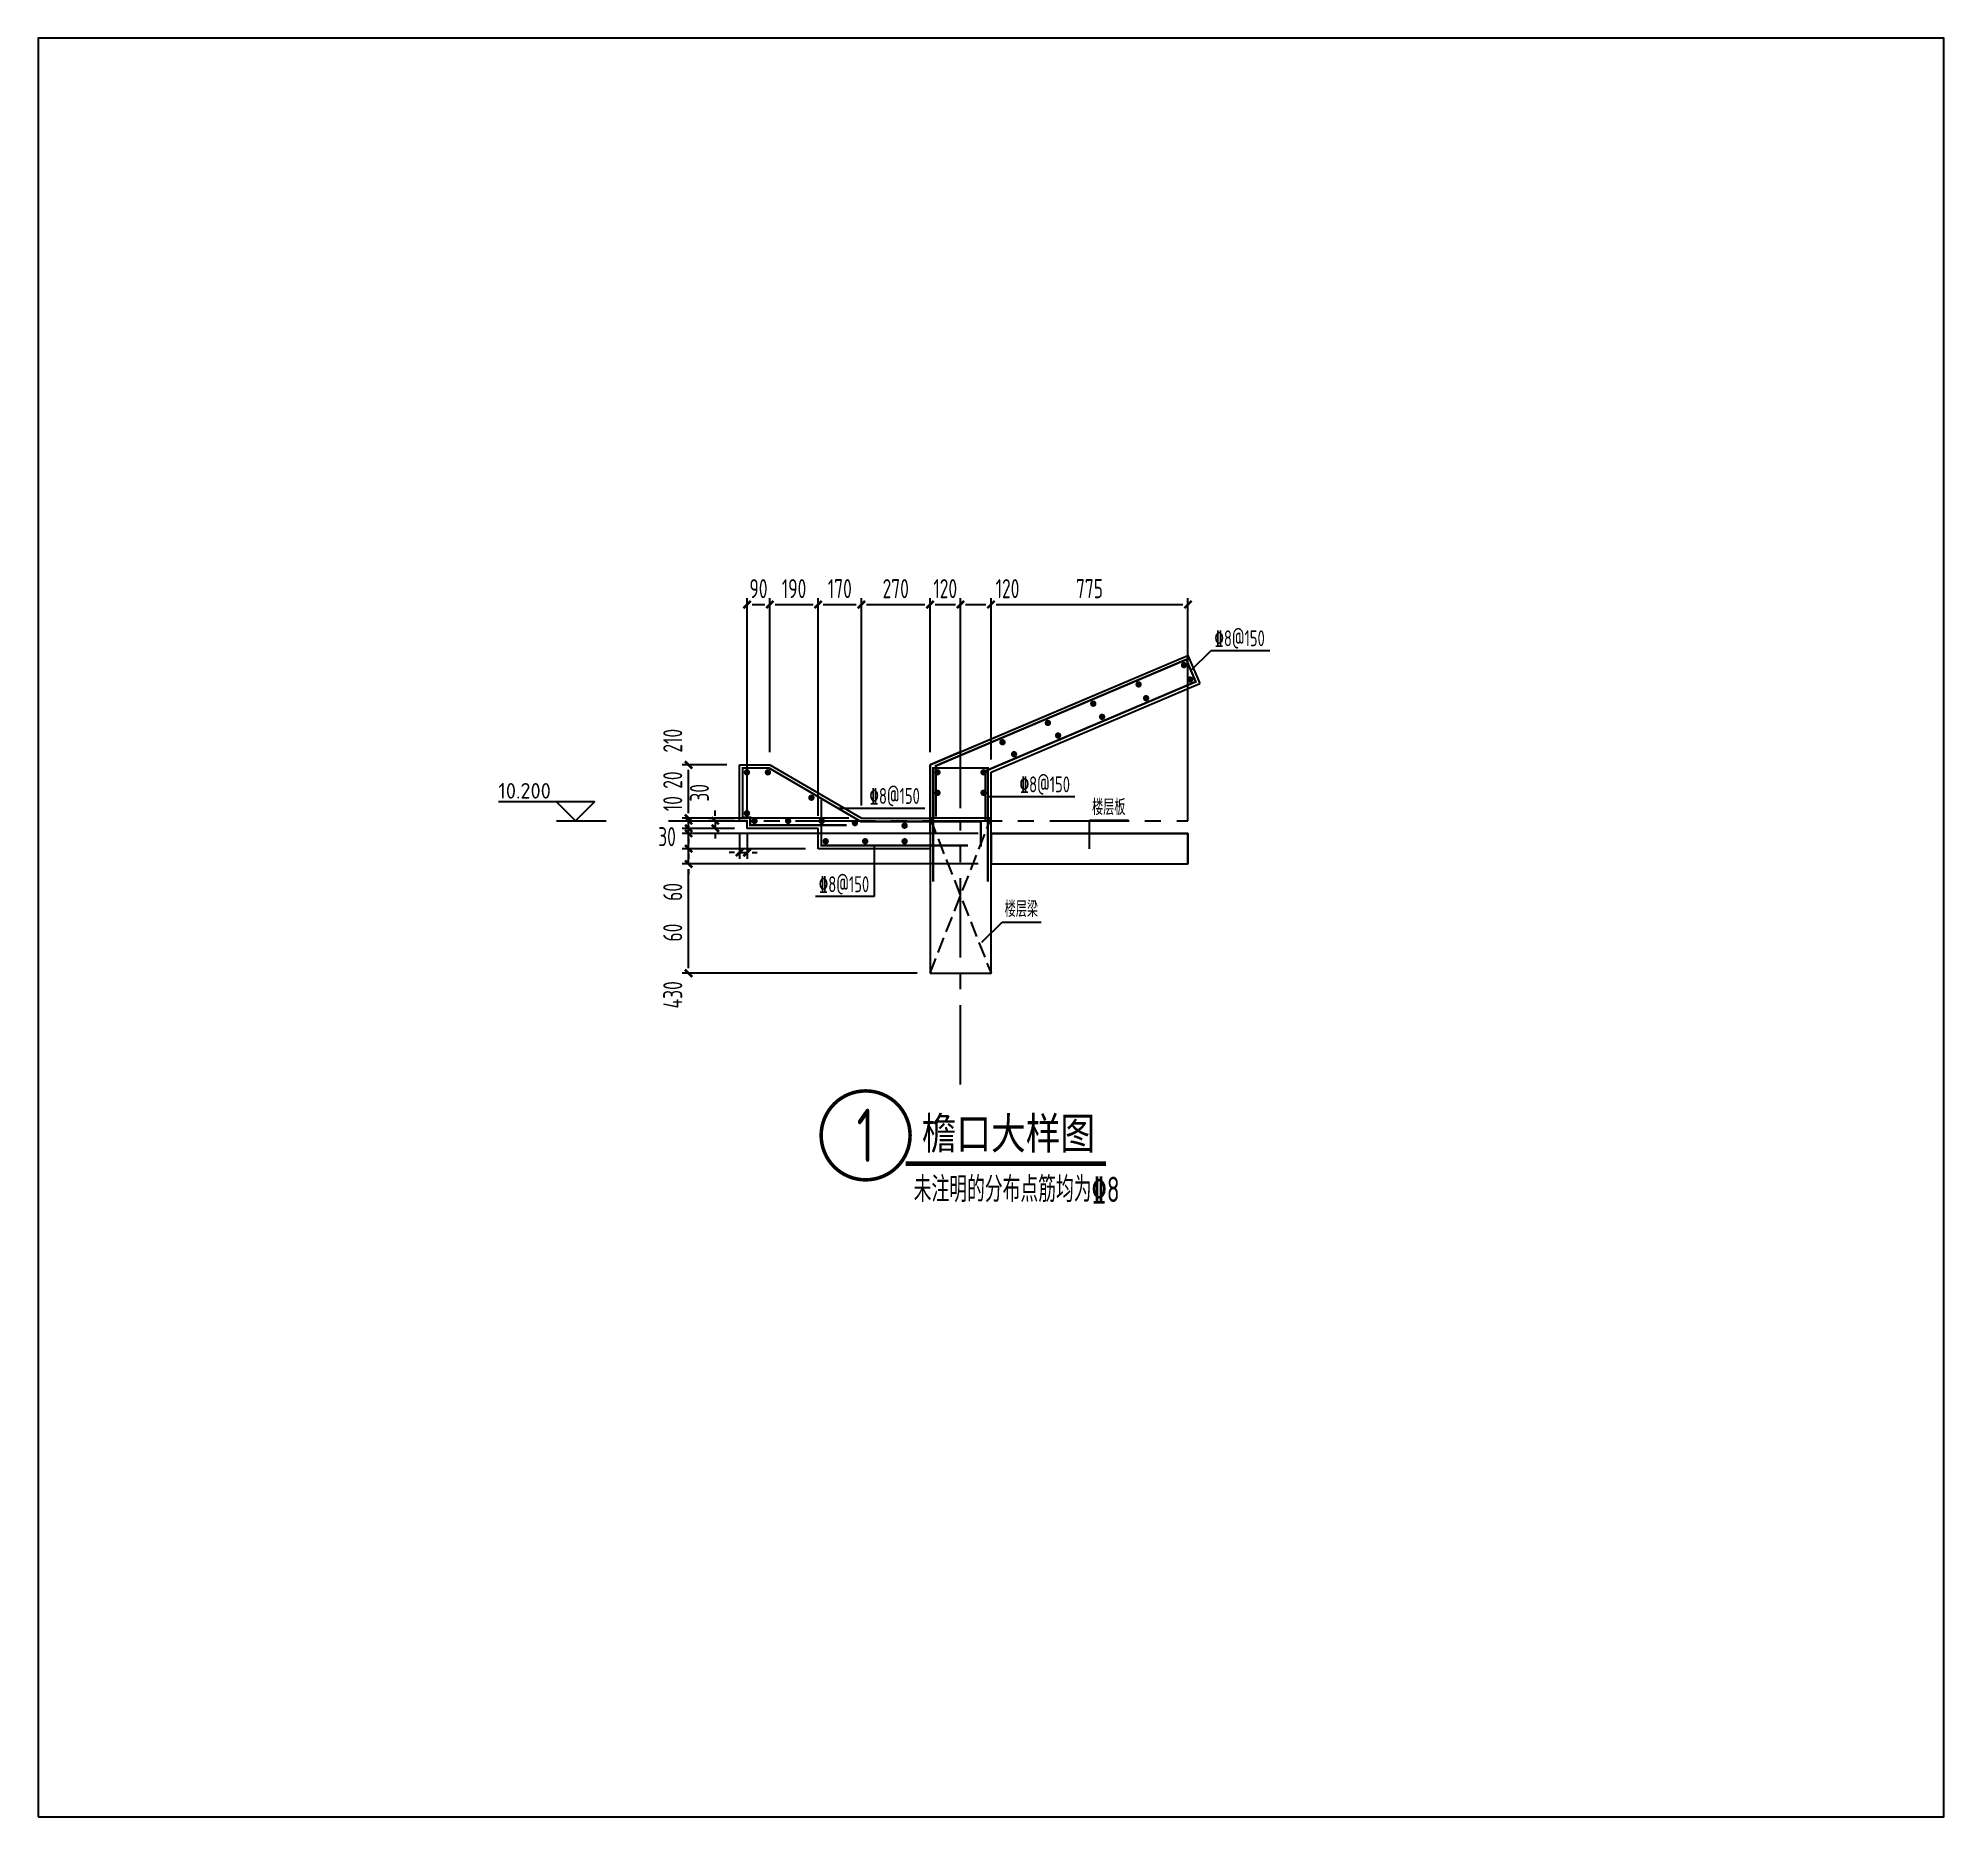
# Model space of a CAD drawing. Extents: x -15000 to 18260888, y -1151508 to 13000.
# Drawn here: x -15000 to 15000, y -15000 to 13000 of the extents above.
import ezdxf
from ezdxf.enums import TextEntityAlignment as Align

# ---------------------------------------------------------------- set-up
doc = ezdxf.new("R2010")
doc.units = 0
doc.header["$LTSCALE"] = 1000
doc.linetypes.add('CENTER', pattern=[2, 1.25, -0.25, 0.25, -0.25])
doc.linetypes.add('SD-SUPPORT-DASH', pattern=[0.35, 0.25, -0.1])
for name, color, linetype in [('DIM_ELEV', 3, 'Continuous'), ('S-AXIS-COLU', 253, 'CENTER'), ('S-OTHER-THIN', 3, 'Continuous'), ('S-REIN', 6, 'Continuous'), ('S-REIN-POINT', 30, 'Continuous'), ('S-TEXT', 7, 'Continuous'), ('S-TEXT-2', 3, 'Continuous'), ('S-TEXT-3', 160, 'Continuous'), ('THIN', 3, 'Continuous')]:
    doc.layers.add(name, color=color, linetype=linetype)
doc.layers.add('S-DIM', color=3, linetype='Continuous', lineweight=0)
doc.styles.add('CADReader_TextStyle_SD41', font='tssdeng.shx', dxfattribs={"height": 0.2, "bigfont": 'gbcbig.shx'})
doc.styles.add('FY_HT', font='simhei.ttf', dxfattribs={"width": 0.8})
doc.styles.add('TSSD_Dimension', font='tssdeng.shx', dxfattribs={"width": 0.7, "bigfont": 'hztxt.shx'})
doc.styles.add('TSSD_Label', font='tssdeng.shx', dxfattribs={"width": 0.7, "bigfont": 'hztxt.shx'})
doc.styles.add('TSSD_Num', font='tssdeng.shx', dxfattribs={"width": 0.7, "bigfont": 'hztxt.shx'})
doc.styles.add('TSSD_Rein', font='tssdeng.shx', dxfattribs={"width": 0.7, "bigfont": 'hztxt.shx'})
doc.dimstyles.new('TSSD_25_100', dxfattribs={"dimtxt": 300, "dimasz": 80, "dimexe": 100, "dimexo": 200, "dimgap": 100, "dimtad": 1, "dimdec": 0, "dimlfac": 0.25, "dimrnd": 5, "dimzin": 0, "dimdsep": 46, "dimtxsty": 'TSSD_Rein', "dimblk": '_ArchTick_SD41', "dimcen": 0, "dimdle": 100, "dimclrd": 190, "dimclre": 190, "dimclrt": 140, "dimadec": 0, "dimazin": 0, "dimtfac": 1, "dimtdec": 0, "dimtix": 1, "dimtmove": 2, "dimatfit": 3, "dimfxl": 1, "dimtolj": 1, "dimtzin": 0, "dimarcsym": 0})

# ---------------------------------------------------------------- blocks, each defined once
blk = doc.blocks.new('_ArchTick_SD41')
at = {"color": 0, "linetype": 'ByBlock', "const_width": 0.5}
blk.add_lwpolyline([(-0.71, -0.71), (0.71, 0.71)], dxfattribs=at)
blk = doc.blocks.new('*D6')
at = {"layer": 'Defpoints', "color": 0, "transparency": 16777216}
for p in [(-3480, 4084), (-3480, 1560), (-3840, 560)]:
    blk.add_point(p, dxfattribs=at)
at = {"layer": 'S-DIM', "color": 190, "lineweight": -2, "transparency": 16777216}
for p, q in [((-3840, 760), (-3840, 4184)), ((-3760, 4084), (-3560, 4084)), ((-3480, 1760), (-3480, 4184))]:
    blk.add_line(p, q, dxfattribs=at)
at = {"layer": 'S-DIM', "color": 190, "lineweight": -2, "transparency": 16777216, "xscale": 80, "yscale": 80, "zscale": 80, "rotation": 180}
blk.add_blockref('_ArchTick_SD41', (-3840, 4084), dxfattribs=at)
at = {"layer": 'S-DIM', "color": 190, "lineweight": -2, "transparency": 16777216, "xscale": 80, "yscale": 80, "zscale": 80}
blk.add_blockref('_ArchTick_SD41', (-3480, 4084), dxfattribs=at)
at = {"layer": 'S-DIM', "color": 140, "transparency": 16777216, "insert": (-3660, 4334), "char_height": 300, "attachment_point": 5, "style": 'TSSD_Rein'}
blk.add_mtext('\\A1;90', dxfattribs=at)
blk = doc.blocks.new('*D7')
at = {"layer": 'Defpoints', "color": 0, "transparency": 16777216}
for p in [(-480, 4084), (-960, 1560), (-480, 680)]:
    blk.add_point(p, dxfattribs=at)
at = {"layer": 'S-DIM', "color": 190, "lineweight": -2, "transparency": 16777216}
for p, q in [((-960, 1760), (-960, 4184)), ((-880, 4084), (-560, 4084)), ((-480, 880), (-480, 4184))]:
    blk.add_line(p, q, dxfattribs=at)
at = {"layer": 'S-DIM', "color": 190, "lineweight": -2, "transparency": 16777216, "xscale": 80, "yscale": 80, "zscale": 80, "rotation": 180}
blk.add_blockref('_ArchTick_SD41', (-960, 4084), dxfattribs=at)
at = {"layer": 'S-DIM', "color": 190, "lineweight": -2, "transparency": 16777216, "xscale": 80, "yscale": 80, "zscale": 80}
blk.add_blockref('_ArchTick_SD41', (-480, 4084), dxfattribs=at)
at = {"layer": 'S-DIM', "color": 140, "transparency": 16777216, "insert": (-720, 4334), "char_height": 300, "attachment_point": 5, "style": 'TSSD_Rein'}
blk.add_mtext('\\A1;120', dxfattribs=at)
blk = doc.blocks.new('*D8')
at = {"layer": 'Defpoints', "color": 0, "transparency": 16777216}
for p in [(0, 4084), (0, 1446), (-480, 680)]:
    blk.add_point(p, dxfattribs=at)
at = {"layer": 'S-DIM', "color": 190, "lineweight": -2, "transparency": 16777216}
for p, q in [((-480, 880), (-480, 4184)), ((-400, 4084), (-80, 4084)), ((0, 1646), (0, 4184))]:
    blk.add_line(p, q, dxfattribs=at)
at = {"layer": 'S-DIM', "color": 190, "lineweight": -2, "transparency": 16777216, "xscale": 80, "yscale": 80, "zscale": 80, "rotation": 180}
blk.add_blockref('_ArchTick_SD41', (-480, 4084), dxfattribs=at)
at = {"layer": 'S-DIM', "color": 190, "lineweight": -2, "transparency": 16777216, "xscale": 80, "yscale": 80, "zscale": 80}
blk.add_blockref('_ArchTick_SD41', (0, 4084), dxfattribs=at)
at = {"layer": 'S-DIM', "color": 140, "transparency": 16777216, "insert": (260, 4334), "char_height": 300, "attachment_point": 5, "style": 'TSSD_Rein'}
blk.add_mtext('\\A1;120', dxfattribs=at)
blk = doc.blocks.new('*D9')
at = {"layer": 'Defpoints', "color": 0, "transparency": 16777216}
for p in [(-2040, 4084), (-2040, 720), (-2720, 560)]:
    blk.add_point(p, dxfattribs=at)
at = {"layer": 'S-DIM', "color": 190, "lineweight": -2, "transparency": 16777216}
for p, q in [((-2720, 760), (-2720, 4184)), ((-2640, 4084), (-2120, 4084)), ((-2040, 920), (-2040, 4184))]:
    blk.add_line(p, q, dxfattribs=at)
at = {"layer": 'S-DIM', "color": 190, "lineweight": -2, "transparency": 16777216, "xscale": 80, "yscale": 80, "zscale": 80, "rotation": 180}
blk.add_blockref('_ArchTick_SD41', (-2720, 4084), dxfattribs=at)
at = {"layer": 'S-DIM', "color": 190, "lineweight": -2, "transparency": 16777216, "xscale": 80, "yscale": 80, "zscale": 80}
blk.add_blockref('_ArchTick_SD41', (-2040, 4084), dxfattribs=at)
at = {"layer": 'S-DIM', "color": 140, "transparency": 16777216, "insert": (-2380, 4334), "char_height": 300, "attachment_point": 5, "style": 'TSSD_Rein'}
blk.add_mtext('\\A1;170', dxfattribs=at)
blk = doc.blocks.new('*D10')
at = {"layer": 'Defpoints', "color": 0, "transparency": 16777216}
for p in [(-2720, 4084), (-3480, 1560), (-2720, 560)]:
    blk.add_point(p, dxfattribs=at)
at = {"layer": 'S-DIM', "color": 190, "lineweight": -2, "transparency": 16777216}
for p, q in [((-3480, 1760), (-3480, 4184)), ((-3400, 4084), (-2800, 4084)), ((-2720, 760), (-2720, 4184))]:
    blk.add_line(p, q, dxfattribs=at)
at = {"layer": 'S-DIM', "color": 190, "lineweight": -2, "transparency": 16777216, "xscale": 80, "yscale": 80, "zscale": 80, "rotation": 180}
blk.add_blockref('_ArchTick_SD41', (-3480, 4084), dxfattribs=at)
at = {"layer": 'S-DIM', "color": 190, "lineweight": -2, "transparency": 16777216, "xscale": 80, "yscale": 80, "zscale": 80}
blk.add_blockref('_ArchTick_SD41', (-2720, 4084), dxfattribs=at)
at = {"layer": 'S-DIM', "color": 140, "transparency": 16777216, "insert": (-3100, 4334), "char_height": 300, "attachment_point": 5, "style": 'TSSD_Rein'}
blk.add_mtext('\\A1;190', dxfattribs=at)
blk = doc.blocks.new('*D11')
at = {"layer": 'Defpoints', "color": 0, "transparency": 16777216}
for p in [(-960, 4084), (-960, 1560), (-2040, 720)]:
    blk.add_point(p, dxfattribs=at)
at = {"layer": 'S-DIM', "color": 190, "lineweight": -2, "transparency": 16777216}
for p, q in [((-2040, 920), (-2040, 4184)), ((-1960, 4084), (-1040, 4084)), ((-960, 1760), (-960, 4184))]:
    blk.add_line(p, q, dxfattribs=at)
at = {"layer": 'S-DIM', "color": 190, "lineweight": -2, "transparency": 16777216, "xscale": 80, "yscale": 80, "zscale": 80, "rotation": 180}
blk.add_blockref('_ArchTick_SD41', (-2040, 4084), dxfattribs=at)
at = {"layer": 'S-DIM', "color": 190, "lineweight": -2, "transparency": 16777216, "xscale": 80, "yscale": 80, "zscale": 80}
blk.add_blockref('_ArchTick_SD41', (-960, 4084), dxfattribs=at)
at = {"layer": 'S-DIM', "color": 140, "transparency": 16777216, "insert": (-1500, 4334), "char_height": 300, "attachment_point": 5, "style": 'TSSD_Rein'}
blk.add_mtext('\\A1;270', dxfattribs=at)
blk = doc.blocks.new('*D12')
at = {"layer": 'Defpoints', "color": 0, "transparency": 16777216}
for p in [(3101, 4084), (0, 1446), (3101, 480)]:
    blk.add_point(p, dxfattribs=at)
at = {"layer": 'S-DIM', "color": 190, "lineweight": -2, "transparency": 16777216}
for p, q in [((0, 1646), (0, 4184)), ((80, 4084), (3021, 4084)), ((3101, 680), (3101, 4184))]:
    blk.add_line(p, q, dxfattribs=at)
at = {"layer": 'S-DIM', "color": 190, "lineweight": -2, "transparency": 16777216, "xscale": 80, "yscale": 80, "zscale": 80, "rotation": 180}
blk.add_blockref('_ArchTick_SD41', (0, 4084), dxfattribs=at)
at = {"layer": 'S-DIM', "color": 190, "lineweight": -2, "transparency": 16777216, "xscale": 80, "yscale": 80, "zscale": 80}
blk.add_blockref('_ArchTick_SD41', (3101, 4084), dxfattribs=at)
at = {"layer": 'S-DIM', "color": 140, "transparency": 16777216, "insert": (1550, 4334), "char_height": 300, "attachment_point": 5, "style": 'TSSD_Rein'}
blk.add_mtext('\\A1;775', dxfattribs=at)
blk = doc.blocks.new('*D13')
at = {"layer": 'Defpoints', "color": 0, "transparency": 16777216}
for p in [(-5076, 680), (-4760, 720), (-2040, 720)]:
    blk.add_point(p, dxfattribs=at)
at = {"layer": 'S-DIM', "color": 190, "lineweight": -2, "transparency": 16777216}
for p, q in [((-4876, 680), (-4660, 680)), ((-2240, 720), (-4860, 720)), ((-4760, 800), (-4760, 880)), ((-4760, 680), (-4760, 720)), ((-4760, 600), (-4760, 520))]:
    blk.add_line(p, q, dxfattribs=at)
at = {"layer": 'S-DIM', "color": 190, "lineweight": -2, "transparency": 16777216, "xscale": 80, "yscale": 80, "zscale": 80}
for p, rotation in [((-4760, 720), 270), ((-4760, 680), 90)]:
    blk.add_blockref('_ArchTick_SD41', p, dxfattribs=dict(at, rotation=rotation))
at = {"layer": 'S-DIM', "color": 140, "transparency": 16777216, "insert": (-5010, 950), "char_height": 300, "attachment_point": 5, "rotation": 90, "style": 'TSSD_Rein'}
blk.add_mtext('\\A1;10', dxfattribs=at)
blk = doc.blocks.new('*D14')
at = {"layer": 'Defpoints', "color": 0, "transparency": 16777216}
for p in [(-4760, 560), (-3840, 560), (0, 480)]:
    blk.add_point(p, dxfattribs=at)
at = {"layer": 'S-DIM', "color": 190, "lineweight": -2, "transparency": 16777216}
for p, q in [((-4760, 640), (-4760, 720)), ((-4040, 560), (-4860, 560)), ((-200, 480), (-4860, 480)), ((-4760, 480), (-4760, 560)), ((-4760, 400), (-4760, 320))]:
    blk.add_line(p, q, dxfattribs=at)
at = {"layer": 'S-DIM', "color": 190, "lineweight": -2, "transparency": 16777216, "xscale": 80, "yscale": 80, "zscale": 80}
for p, rotation in [((-4760, 560), 270), ((-4760, 480), 90)]:
    blk.add_blockref('_ArchTick_SD41', p, dxfattribs=dict(at, rotation=rotation))
at = {"layer": 'S-DIM', "color": 140, "transparency": 16777216, "insert": (-5010, 1320), "char_height": 300, "attachment_point": 5, "rotation": 90, "style": 'TSSD_Rein'}
blk.add_mtext('\\A1;20', dxfattribs=at)
blk = doc.blocks.new('*D15')
at = {"layer": 'Defpoints', "color": 0, "transparency": 16777216}
for p in [(-4760, 480), (0, 480), (-2720, 240)]:
    blk.add_point(p, dxfattribs=at)
at = {"layer": 'S-DIM', "color": 190, "lineweight": -2, "transparency": 16777216}
for p, q in [((-4760, 560), (-4760, 640)), ((-200, 480), (-4860, 480)), ((-4760, 240), (-4760, 480)), ((-2920, 240), (-4860, 240)), ((-4760, 160), (-4760, 80))]:
    blk.add_line(p, q, dxfattribs=at)
at = {"layer": 'S-DIM', "color": 190, "lineweight": -2, "transparency": 16777216, "xscale": 80, "yscale": 80, "zscale": 80}
for p, rotation in [((-4760, 480), 270), ((-4760, 240), 90)]:
    blk.add_blockref('_ArchTick_SD41', p, dxfattribs=dict(at, rotation=rotation))
at = {"layer": 'S-DIM', "color": 140, "transparency": 16777216, "insert": (-5010, -440), "char_height": 300, "attachment_point": 5, "rotation": 90, "style": 'TSSD_Rein'}
blk.add_mtext('\\A1;60', dxfattribs=at)
blk = doc.blocks.new('*D16')
at = {"layer": 'Defpoints', "color": 0, "transparency": 16777216}
for p in [(-4760, 240), (-2720, 240), (0, 0)]:
    blk.add_point(p, dxfattribs=at)
at = {"layer": 'S-DIM', "color": 190, "lineweight": -2, "transparency": 16777216}
for p, q in [((-4760, 320), (-4760, 400)), ((-2920, 240), (-4860, 240)), ((-4760, 0), (-4760, 240)), ((-200, 0), (-4860, 0)), ((-4760, -80), (-4760, -160))]:
    blk.add_line(p, q, dxfattribs=at)
at = {"layer": 'S-DIM', "color": 190, "lineweight": -2, "transparency": 16777216, "xscale": 80, "yscale": 80, "zscale": 80}
for p, rotation in [((-4760, 240), 270), ((-4760, 0), 90)]:
    blk.add_blockref('_ArchTick_SD41', p, dxfattribs=dict(at, rotation=rotation))
at = {"layer": 'S-DIM', "color": 140, "transparency": 16777216, "insert": (-5010, -1080), "char_height": 300, "attachment_point": 5, "rotation": 90, "style": 'TSSD_Rein'}
blk.add_mtext('\\A1;60', dxfattribs=at)
blk = doc.blocks.new('*D17')
at = {"layer": 'Defpoints', "color": 0, "transparency": 16777216}
for p in [(-4760, 1560), (-3960, 1560), (-2040, 720)]:
    blk.add_point(p, dxfattribs=at)
at = {"layer": 'S-DIM', "color": 190, "lineweight": -2, "transparency": 16777216}
for p, q in [((-4160, 1560), (-4860, 1560)), ((-4760, 800), (-4760, 1480)), ((-2240, 720), (-4860, 720))]:
    blk.add_line(p, q, dxfattribs=at)
at = {"layer": 'S-DIM', "color": 190, "lineweight": -2, "transparency": 16777216, "xscale": 80, "yscale": 80, "zscale": 80}
for p, rotation in [((-4760, 1560), 90), ((-4760, 720), 270)]:
    blk.add_blockref('_ArchTick_SD41', p, dxfattribs=dict(at, rotation=rotation))
at = {"layer": 'S-DIM', "color": 140, "transparency": 16777216, "insert": (-5010, 1940), "char_height": 300, "attachment_point": 5, "rotation": 90, "style": 'TSSD_Rein'}
blk.add_mtext('\\A1;210', dxfattribs=at)
blk = doc.blocks.new('*D18')
at = {"layer": 'Defpoints', "color": 0, "transparency": 16777216}
for p in [(0, 0), (-4760, 0), (-960, -1720)]:
    blk.add_point(p, dxfattribs=at)
at = {"layer": 'S-DIM', "color": 190, "lineweight": -2, "transparency": 16777216}
for p, q in [((-200, 0), (-4860, 0)), ((-4760, -1640), (-4760, -80)), ((-1160, -1720), (-4860, -1720))]:
    blk.add_line(p, q, dxfattribs=at)
at = {"layer": 'S-DIM', "color": 190, "lineweight": -2, "transparency": 16777216, "xscale": 80, "yscale": 80, "zscale": 80}
for p, rotation in [((-4760, 0), 90), ((-4760, -1720), 270)]:
    blk.add_blockref('_ArchTick_SD41', p, dxfattribs=dict(at, rotation=rotation))
at = {"layer": 'S-DIM', "color": 140, "transparency": 16777216, "insert": (-5010, -2060), "char_height": 300, "attachment_point": 5, "rotation": 90, "style": 'TSSD_Rein'}
blk.add_mtext('\\A1;430', dxfattribs=at)
blk = doc.blocks.new('*D19')
at = {"layer": 'Defpoints', "color": 0, "transparency": 16777216}
for p in [(-3960, 680), (-3840, 680), (-3840, 180)]:
    blk.add_point(p, dxfattribs=at)
at = {"layer": 'S-DIM', "color": 190, "lineweight": -2, "transparency": 16777216}
for p, q in [((-3960, 480), (-3960, 80)), ((-3840, 480), (-3840, 80)), ((-4040, 180), (-4120, 180)), ((-3960, 180), (-3840, 180)), ((-3760, 180), (-3680, 180))]:
    blk.add_line(p, q, dxfattribs=at)
at = {"layer": 'S-DIM', "color": 190, "lineweight": -2, "transparency": 16777216, "xscale": 80, "yscale": 80, "zscale": 80}
blk.add_blockref('_ArchTick_SD41', (-3960, 180), dxfattribs=at)
at = {"layer": 'S-DIM', "color": 190, "lineweight": -2, "transparency": 16777216, "xscale": 80, "yscale": 80, "zscale": 80, "rotation": 180}
blk.add_blockref('_ArchTick_SD41', (-3840, 180), dxfattribs=at)
at = {"layer": 'S-DIM', "color": 140, "transparency": 16777216, "insert": (-5100, 430), "char_height": 300, "attachment_point": 5, "style": 'TSSD_Rein'}
blk.add_mtext('\\A1;30', dxfattribs=at)
blk = doc.blocks.new('*D20')
at = {"layer": 'Defpoints', "color": 0, "transparency": 16777216}
for p in [(-3840, 680), (-4340, 560), (-3840, 560)]:
    blk.add_point(p, dxfattribs=at)
at = {"layer": 'S-DIM', "color": 190, "lineweight": -2, "transparency": 16777216}
for p, q in [((-4040, 680), (-4440, 680)), ((-4340, 760), (-4340, 840)), ((-4340, 680), (-4340, 560)), ((-4040, 560), (-4440, 560)), ((-4340, 480), (-4340, 400))]:
    blk.add_line(p, q, dxfattribs=at)
at = {"layer": 'S-DIM', "color": 190, "lineweight": -2, "transparency": 16777216, "xscale": 80, "yscale": 80, "zscale": 80}
for p, rotation in [((-4340, 680), 270), ((-4340, 560), 90)]:
    blk.add_blockref('_ArchTick_SD41', p, dxfattribs=dict(at, rotation=rotation))
at = {"layer": 'S-DIM', "color": 140, "transparency": 16777216, "insert": (-4590, 1120), "char_height": 300, "attachment_point": 5, "rotation": 90, "style": 'TSSD_Rein'}
blk.add_mtext('\\A1;30', dxfattribs=at)
blk = doc.blocks.new('ts_idx1')
at = {"color": 0, "linetype": 'ByBlock', "lineweight": -2, "const_width": 0.04}
blk.add_lwpolyline([(-0.5, 0, 1), (0.5, 0, 1)], format="xyb", close=True, dxfattribs=at)
at = {"color": 0, "linetype": 'ByBlock', "lineweight": -2, "style": 'TSSD_Num', "width": 0.7}
blk.add_attdef('A', text='', height=0.6, dxfattribs=at).set_placement((0, 0), align=Align.MIDDLE_CENTER)

msp = doc.modelspace()

# ---------------------------------------------------------------- linework, layer by layer
msp.add_lwpolyline([(-15000, -15000), (15000, -15000), (15000, 13000), (-15000, 13000)], close=True)
at = {"layer": 'DIM_ELEV', "linetype": 'Continuous'}
msp.add_line((-6840.7, 680), (-6059, 680), dxfattribs=at)
msp.add_lwpolyline([(-6840.7, 980), (-6540.7, 680), (-6240.7, 980), (-7754.3, 980)], dxfattribs=at)
at = {"layer": 'S-AXIS-COLU', "color": 253, "linetype": 'CENTER'}
for p, q in [((-5075.8, 680), (3100.6, 680)), ((-480, -3471.2), (-480, 680))]:
    msp.add_line(p, q, dxfattribs=at)
at = {"layer": 'S-OTHER-THIN'}
for p, q in [((3148.3, 3043.1), (3466.5, 3361.3)), ((3466.5, 3361.3), (4387.7, 3361.3)), ((-50, 1062.5), (400, 1062.5)), ((400, 1062.5), (1321.2, 1062.5)), ((-2413.5, 880), (-1963.5, 880)), ((-1963.5, 880), (-1042.4, 880)), ((-1840, 290), (-1840, -510)), ((-1840, -510), (-2761.2, -510))]:
    msp.add_line(p, q, dxfattribs=at)
at = {"layer": 'S-OTHER-THIN', "color": 7}
for p, q in [((-960, 1560), (3100.6, 3283.6)), ((-480, 1763.7), (3100.6, 3283.6)), ((3100.6, 3283.6), (3288.1, 2841.8)), ((0, 1446), (3288.1, 2841.8)), ((-3960, 1560), (-3480, 1560)), ((-3960, 680), (-3960, 1560)), ((-3480, 1560), (-2040, 720)), ((-480, 1763.7), (-960, 1560)), ((-960, 480), (-960, 1560)), ((-960, 1560), (-960, 720)), ((0, 480), (0, 1446)), ((-3840, 680), (-3960, 680)), ((-3840, 560), (-3840, 680)), ((-2040, 720), (-960, 720)), ((-960, 720), (-960, 240)), ((1550.3, 240), (1550.3, 690)), ((1550.3, 690), (2166.5, 690)), ((-2720, 560), (-3840, 560)), ((-2720, 240), (-2720, 560)), ((-960, 480), (-960, -1720)), ((0, 480), (3100.6, 480)), ((3100.6, 480), (3100.6, 0)), ((-960, 240), (-2720, 240)), ((-960, 240), (-960, -1720)), ((0, 0), (3100.6, 0)), ((0, -1720), (0, 0)), ((-144, -1232), (174.2, -913.8)), ((174.2, -913.8), (789, -913.8)), ((-960, -1720), (0, -1720))]:
    msp.add_line(p, q, dxfattribs=at)
at = {"layer": 'S-OTHER-THIN', "color": 7, "linetype": 'SD-SUPPORT-DASH'}
for p, q in [((-960, -1720), (0, 720)), ((-960, 720), (0, -1720))]:
    msp.add_line(p, q, dxfattribs=at)
at = {"layer": 'S-OTHER-THIN', "color": 7}
for points in [[(-960, -1720), (0, -1720), (0, 720), (-960, 720)], [(0, 0), (3100.6, 0), (3100.6, 480), (0, 480)]]:
    msp.add_lwpolyline(points, close=True, dxfattribs=at)
at = {"layer": 'S-REIN', "const_width": 35}
for points in [[(-90, 662.2), (-90, 1462.2), (0, 1500.4), (50, 1521.6), (3222.5, 2868.2), (3074.1, 3218), (-460.5, 1717.7), (-714.2, 1610), (-832, 1560), (-870, 1543.9), (-870, 743.9)], [(-160, 270), (-160, 670), (-960, 670), (-1010, 670), (-2053.5, 670), (-3493.5, 1510), (-3910, 1510), (-3910, 730), (-3790, 730), (-3790, 610), (-2670, 610), (-2270, 610)], [(-910, -280), (-910, 1510), (-50, 1510), (-50, -280)], [(-2670, 1010), (-2670, 610), (-2670, 290), (-1010, 290), (-960, 290), (-360, 290)]]:
    msp.add_lwpolyline(points, dxfattribs=at)
at = {"layer": 'S-REIN-POINT', "const_width": 50}
for points in [[(3063.3, 3129.5, 1), (3013.3, 3129.5, 1)], [(2349, 2826.3, 1), (2299, 2826.3, 1)], [(3159, 2904, 1), (3109, 2904, 1)], [(1634.7, 2523.1, 1), (1584.7, 2523.1, 1)], [(2466.3, 2610, 1), (2416.3, 2610, 1)], [(920.3, 2219.9, 1), (870.3, 2219.9, 1)], [(1773.6, 2315.9, 1), (1723.6, 2315.9, 1)], [(206, 1916.7, 1), (156, 1916.7, 1)], [(1080.8, 2021.9, 1), (1030.8, 2021.9, 1)], [(388.1, 1727.8, 1), (338.1, 1727.8, 1)], [(-3817.5, 1442.5, 1), (-3867.5, 1442.5, 1)], [(-3486.8, 1442.5, 1), (-3536.8, 1442.5, 1)], [(-817.5, 1442.5, 1), (-867.5, 1442.5, 1)], [(-92.5, 1442.5, 1), (-142.5, 1442.5, 1)], [(-2801.8, 1043, 1), (-2851.8, 1043, 1)], [(-817.5, 1120, 1), (-867.5, 1120, 1)], [(-92.5, 1120, 1), (-142.5, 1120, 1)], [(-3817.5, 797.5, 1), (-3867.5, 797.5, 1)], [(-3697.5, 677.5, 1), (-3747.5, 677.5, 1)], [(-3168.4, 677.5, 1), (-3218.4, 677.5, 1)], [(-2639.3, 677.5, 1), (-2689.3, 677.5, 1)], [(-2116.9, 643.4, 1), (-2166.9, 643.4, 1)], [(-1335, 602.5, 1), (-1385, 602.5, 1)], [(-2577.5, 357.5, 1), (-2627.5, 357.5, 1)], [(-1956.2, 357.5, 1), (-2006.2, 357.5, 1)], [(-1335, 357.5, 1), (-1385, 357.5, 1)]]:
    msp.add_lwpolyline(points, format="xyb", close=True, dxfattribs=at)
at = {"layer": 'S-TEXT-2', "const_width": 70}
msp.add_lwpolyline([(-1345.2, -4717.6), (1807.9, -4717.6)], dxfattribs=at)

# ---------------------------------------------------------------- block references
at = {"layer": 'S-OTHER-THIN'}
ref = msp.add_blockref('ts_idx1', (-1973.7, -4272.2), dxfattribs=dict(at, xscale=1399.999972, yscale=1399.999972, zscale=1399.999972))
ref.add_attrib('1', '1', dxfattribs={"layer": 'THIN', "height": 840, "style": 'TSSD_Num', "width": 0.7}).set_placement((-1973.7, -4272.2), align=Align.MIDDLE_CENTER)

# ---------------------------------------------------------------- texts
at = {"layer": 'DIM_ELEV', "color": 7, "style": 'CADReader_TextStyle_SD41'}
msp.add_text('10.200', height=245, dxfattribs=at).set_placement((-7754.3, 1274), align=Align.TOP_LEFT)
at = {"layer": 'S-TEXT', "style": 'TSSD_Label', "width": 0.7}
for s, p in [('%%1328@150', (3516.5, 3427.1)), ('%%1328@150', (-1913.5, 945.8)), ('%%1328@150', (450, 1128.3)), ('楼层板', (1591.5, 768.8)), ('%%1328@150', (-2711.2, -444.2)), ('楼层梁', (215.4, -835.1))]:
    msp.add_text(s, height=250, dxfattribs=at).set_placement(p)
at = {"layer": 'S-TEXT-2', "style": 'FY_HT', "width": 0.8}
msp.add_text('檐口大样图', height=500, dxfattribs=at).set_placement((-1090, -4489.8))
at = {"layer": 'S-TEXT-3', "color": 0, "style": 'TSSD_Dimension', "width": 0.7}
msp.add_text('未注明的分布点筋均为%%1328', height=400, dxfattribs=at).set_placement((404.2, -5121.5), align=Align.MIDDLE_CENTER)

# ---------------------------------------------------------------- dimensions: what is measured, and where the dimension line sits
at = {"layer": 'S-DIM'}
for base, p1, p2, picture, middle in [((-3480, 4083.6), (-3840, 560), (-3480, 1560), '*D6', (-3660, 4333.6)), ((-2720, 4083.6), (-3480, 1560), (-2720, 560), '*D10', (-3100, 4333.6)), ((-2040, 4083.6), (-2720, 560), (-2040, 720), '*D9', (-2380, 4333.6)), ((-960, 4083.6), (-2040, 720), (-960, 1560), '*D11', (-1500, 4333.6)), ((-480, 4083.6), (-960, 1560), (-480, 680), '*D7', (-720, 4333.6)), ((0, 4083.6), (-480, 680), (0, 1446), '*D8', (260, 4333.6)), ((3100.6, 4083.6), (0, 1446), (3100.6, 480), '*D12', (1550.3, 4333.6)), ((-3840, 180), (-3960, 680), (-3840, 680), '*D19', (-5100, 430))]:
    dim = msp.add_linear_dim(base=base, p1=p1, p2=p2, dimstyle='TSSD_25_100', override={"dimtmove": 2}, dxfattribs=at)
    dim.commit()
    dim.dimension.update_dxf_attribs({"geometry": picture, "text_midpoint": middle, "dimtype": 160})
for base, p1, p2, picture, middle in [((-4760, 1560), (-2040, 720), (-3960, 1560), '*D17', (-5010, 1940)), ((-4760, 560), (0, 480), (-3840, 560), '*D14', (-5010, 1320)), ((-4340, 560), (-3840, 680), (-3840, 560), '*D20', (-4590, 1120)), ((-4760, 720), (-5075.8, 680), (-2040, 720), '*D13', (-5010, 950)), ((-4760, 480), (-2720, 240), (0, 480), '*D15', (-5010, -440)), ((-4760, 240), (0, 0), (-2720, 240), '*D16', (-5010, -1080)), ((-4760, 0), (-960, -1720), (0, 0), '*D18', (-5010, -2060))]:
    dim = msp.add_linear_dim(base=base, p1=p1, p2=p2, angle=90, dimstyle='TSSD_25_100', override={"dimtmove": 2}, dxfattribs=at)
    dim.commit()
    dim.dimension.update_dxf_attribs({"geometry": picture, "text_midpoint": middle, "dimtype": 160})

doc.saveas('drawing.dxf')
